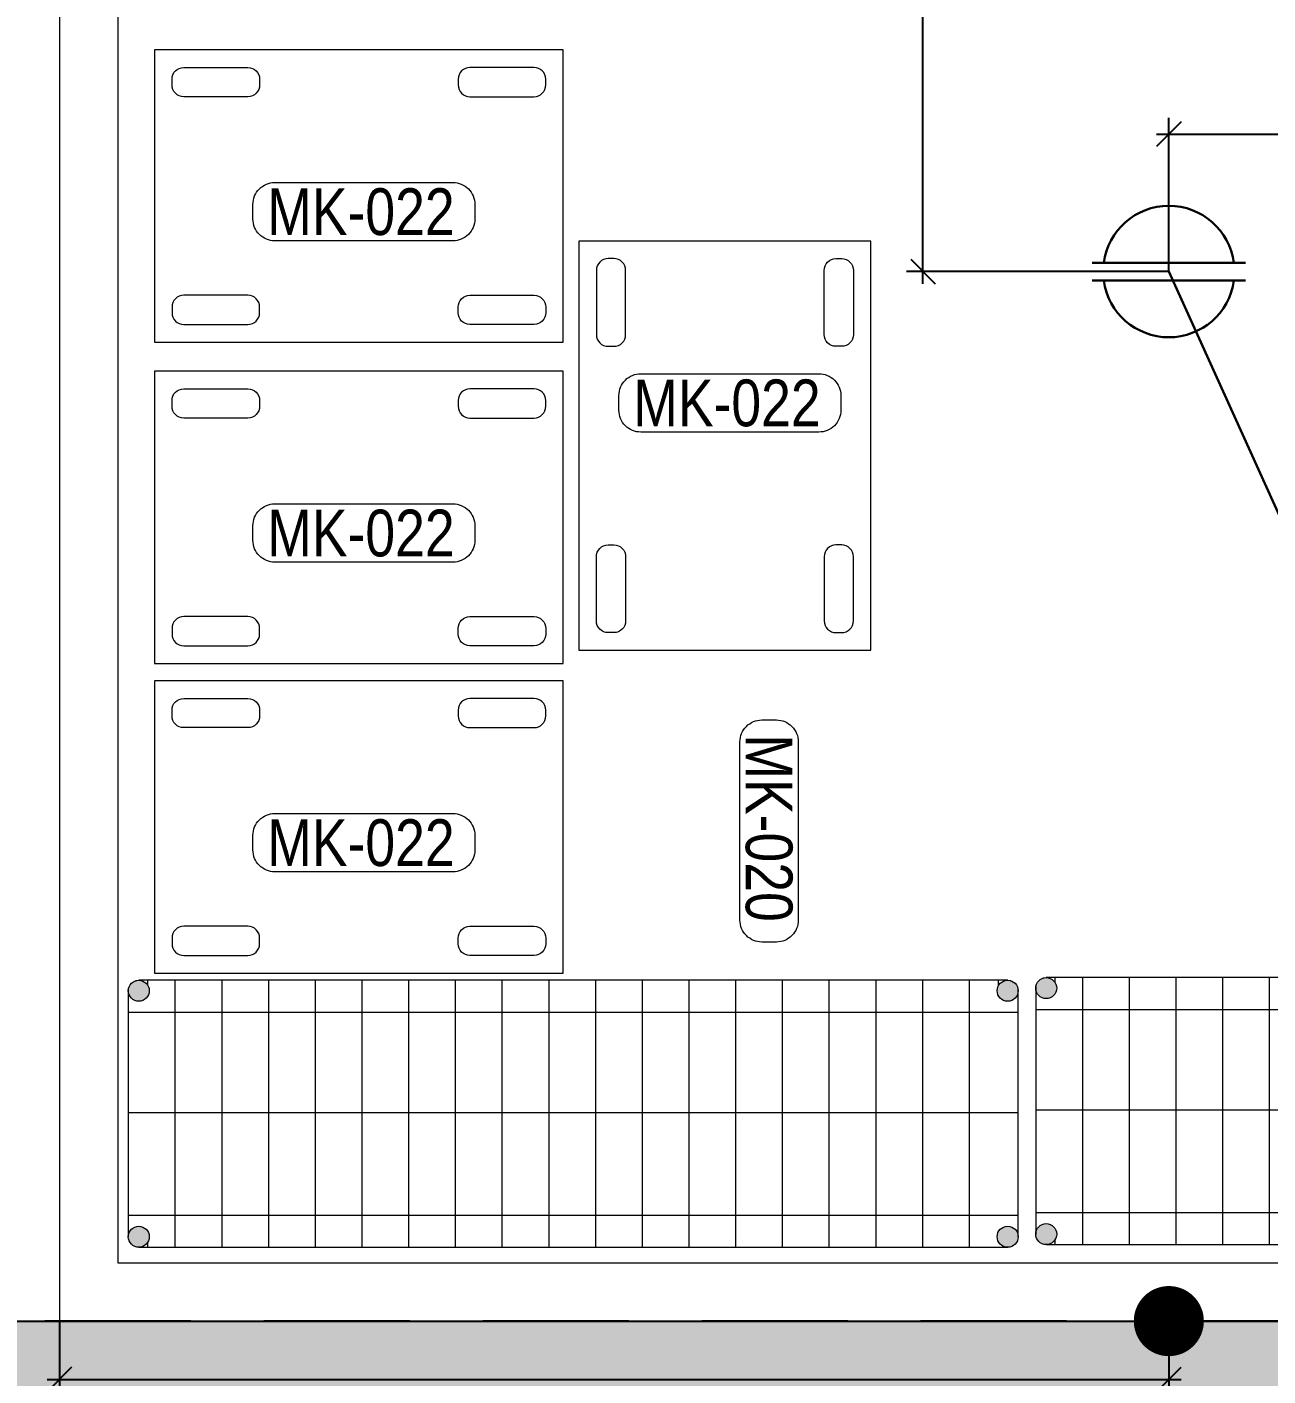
# Model space of a CAD drawing. Extents: x -5598 to 26293, y -3808 to 13850.
# Drawn here: x -600.5 to -388, y 2190.6 to 2421.5 of the extents above; entities that cross this region are included whole.
import ezdxf
from ezdxf.enums import TextEntityAlignment as Align

# ---------------------------------------------------------------- set-up
doc = ezdxf.new("R2010")
doc.units = 0
doc.header["$LTSCALE"] = 100
doc.header["$MEASUREMENT"] = 0
doc.linetypes.add('( Hidden )', pattern=[0.375, 0.25, -0.125])
for name, color, linetype, lineweight in [('AD', 5, 'Continuous', 9), ('AK', 7, 'Continuous', 15), ('AP', 6, 'Continuous', 15), ('Y-DUVAR GAZBETON', 161, 'Continuous', 20)]:
    doc.layers.add(name, color=color, linetype=linetype, lineweight=lineweight)
for name, color, linetype in [('IZ', 7, 'Continuous'), ('KOLON', 7, 'Continuous'), ('OLCU DIS', 7, 'Continuous'), ('TARAMA', 7, 'Continuous')]:
    doc.layers.add(name, color=color, linetype=linetype)
for name, color, linetype, lineweight, true_color in [('MAKPA COLD ROOM', 7, 'Continuous', 15, 0x143d69), ('MAKPA ELEKTRIK', 7, 'Continuous', 30, 0x93039a), ('MAKPA SIHHI', 7, 'Continuous', 30, 0x428a93)]:
    doc.layers.add(name, color=color, linetype=linetype, lineweight=lineweight, true_color=true_color)
doc.styles.add('MAKPA TESISAT', font='arial.ttf', dxfattribs={"height": 10})
doc.styles.add('olcu', font='romans.shx', dxfattribs={"width": 0.5})
doc.styles.add('POZ TEXT', font='ARIALN.TTF', dxfattribs={"height": 8})
doc.dimstyles.new('1-200', dxfattribs={"dimtxt": 40, "dimasz": 2, "dimexe": 0, "dimexo": 0, "dimgap": 10, "dimtad": 1, "dimdec": 4, "dimrnd": 0.1, "dimzin": 9, "dimdsep": 46, "dimtxsty": 'olcu', "dimblk1": 'SOL', "dimblk2": 'SAG', "dimsah": 1, "dimcen": 0, "dimse1": 1, "dimse2": 1, "dimclre": 13, "dimadec": 0, "dimazin": 0, "dimtfac": 1, "dimtdec": 4, "dimtix": 1, "dimtmove": 2, "dimatfit": 2, "dimldrblk": 'SOL', "dimfxl": 0, "dimtolj": 1, "dimarcsym": 0})
doc.dimstyles.new('MAKPA TESISAT DIM', dxfattribs={"dimscale": 0.7, "dimtxt": 12, "dimasz": 6, "dimexe": 4, "dimexo": 0, "dimgap": 8, "dimtad": 2, "dimtih": 1, "dimtoh": 1, "dimdec": 0, "dimrnd": 5, "dimzin": 0, "dimdsep": 46, "dimtxsty": 'MAKPA TESISAT', "dimblk1": 'OBLIQUE', "dimblk2": 'OBLIQUE', "dimsah": 1, "dimcen": 0, "dimdle": 3, "dimclrd": 256, "dimclre": 256, "dimclrt": 256, "dimadec": 0, "dimazin": 0, "dimtfac": 1, "dimtdec": 0, "dimtix": 1, "dimtofl": 0, "dimtmove": 2, "dimatfit": 3, "dimldrblk": 'OBLIQUE', "dimfxl": 0, "dimtvp": 7, "dimtolj": 1, "dimtzin": 0, "dimarcsym": 0})

# ---------------------------------------------------------------- blocks, each defined once
blk = doc.blocks.new('TASIYICI SISTEM (1.BODRUM KAT)')
at = {"layer": 'TARAMA'}
h = blk.add_hatch(dxfattribs=at)
h.set_pattern_fill('ANSI33', color=253, scale=100)
h.set_pattern_definition([(45, (-5880, -12320), (-17.67767, 17.67767), []), (45, (-5862.322, -12320), (-17.67767, 17.67767), [12.5, -6.25])])
h.paths.add_polyline_path([(-7810, -4715), (-7850, -4715), (-7850, -10120), (-8480, -10120), (-8480, -4715), (-8780, -4715), (-8780, -2330), (-8550, -2330), (-8550, -60), (-6090, -60), (-6090, 30), (-8640, 30), (-8640, -2260), (-8850, -2260), (-8850, -4785), (-8530, -4785), (-8530, -10160), (-5890, -10160), (-5890, -10120), (-7810, -10120)])
at = {"layer": 'IZ', "color": 8, "linetype": '( Hidden )'}
blk.add_lwpolyline([(-5890, -10120), (-6490, -10120), (-6490, -4715), (-6490, -60), (-6090, -60), (-6090, -5485), (-6220, -5485), (-6220, -6445), (-6090, -6445), (-6090, -7605), (-5990, -7605), (-5990, -7750), (-5890, -7750)], close=True, dxfattribs=at)
at = {"layer": 'KOLON', "color": 4, "ltscale": 5}
blk.add_lwpolyline([(-7810, -10120), (-5890, -10120), (-5890, -10160), (-8530, -10160), (-8530, -4785), (-8850, -4785), (-8850, -2260), (-8640, -2260), (-8640, 30), (-6090, 30)], dxfattribs=at)
blk = doc.blocks.new('SOL')
at = {"color": 0}
for p, q in [((0, 30), (0, -6.96)), ((7.58, 0), (-6.97, 0))]:
    blk.add_line(p, q, dxfattribs=at)
blk.add_circle((0, 0), 3, dxfattribs=at)
blk = doc.blocks.new('SAG')
at = {"color": 0}
for p, q in [((0, -30), (0, 6.96)), ((7.58, 0), (-6.97, 0))]:
    blk.add_line(p, q, dxfattribs=at)
blk.add_circle((0, 0), 3, dxfattribs=at)
blk = doc.blocks.new('*D332')
at = {"layer": 'OLCU DIS', "color": 0, "lineweight": -2, "transparency": 16777216}
blk.add_line((21268, -935), (-2968, -935), dxfattribs=at)
at = {"layer": 'OLCU DIS', "color": 0, "lineweight": -2, "transparency": 16777216, "xscale": 2, "yscale": 2, "zscale": 2, "rotation": 180}
blk.add_blockref('SAG', (-2970, -935), dxfattribs=at)
at = {"layer": 'OLCU DIS', "color": 0, "lineweight": -2, "transparency": 16777216, "xscale": 2, "yscale": 2, "zscale": 2}
blk.add_blockref('SOL', (21270, -935), dxfattribs=at)
at = {"layer": 'OLCU DIS', "color": 0, "transparency": 16777216, "insert": (9295.64, -905), "char_height": 40, "attachment_point": 5, "style": 'olcu'}
blk.add_mtext('\\A1;24240', dxfattribs=at)
blk = doc.blocks.new('A$C308B0628')
at = {"layer": 'AD'}
for points in [[(5, 52), (6, 52, 0.414214), (8, 54), (8, 65, 0.414214), (6, 67), (5, 67, 0.414214), (3, 65), (3, 54, 0.414214)], [(45, 52), (44, 52, -0.414214), (42, 54), (42, 65, -0.414214), (44, 67), (45, 67, -0.414214), (47, 65), (47, 54, -0.414214)], [(5, 18), (6, 18, -0.414214), (8, 16), (8, 5, -0.414214), (6, 3), (5, 3, -0.414214), (3, 5), (3, 16, -0.414214)], [(45, 18), (44, 18, 0.414214), (42, 16), (42, 5, 0.414214), (44, 3), (45, 3, 0.414214), (47, 5), (47, 16, 0.414214)]]:
    blk.add_lwpolyline(points, format="xyb", close=True, dxfattribs=at)
at = {"layer": 'AK'}
blk.add_lwpolyline([(0, 0), (50, 0), (50, 70), (0, 70)], close=True, dxfattribs=at)
blk = doc.blocks.new('GN ARABA')
at = {"layer": 'AK', "rotation": 179.9999999999944}
blk.add_blockref('A$C308B0628', (50, 0), dxfattribs=at)
blk = doc.blocks.new('POZ_X')
at = {"layer": 'AP'}
blk.add_lwpolyline([(12.75, 10), (-17.75, 10, 0.414214), (-21.5, 6.25), (-21.5, 3.75, 0.414214), (-17.75, 0), (12.75, 0, 0.414214), (16.5, 3.75), (16.5, 6.25, 0.414214)], format="xyb", close=True, dxfattribs=at)
at = {"layer": 'AP', "style": 'POZ TEXT'}
blk.add_attdef('POZ_NO', text='', height=8, dxfattribs=at).set_placement((-3, 5), align=Align.MIDDLE_CENTER)
at = {"layer": 'AP', "style": 'POZ TEXT', "flags": 1}
blk.add_attdef('URUN_ADI', text='', height=7, dxfattribs=at).set_placement((-3, -4.34), align=Align.MIDDLE_CENTER)
blk = doc.blocks.new('SIHHI NOKTA')
at = {"layer": 'MAKPA SIHHI', "const_width": 6}
blk.add_lwpolyline([(3, 0, -1), (-3, 0, -1)], format="xyb", close=True, dxfattribs=at)
blk = doc.blocks.new('ELK.KABLO')
at = {"layer": 'MAKPA ELEKTRIK'}
for p, q in [((-13.125, 1.5), (13.125, 1.5)), ((-13.125, -1.5), (13.125, -1.5))]:
    blk.add_line(p, q, dxfattribs=at)
for start, end in [(7.66226, 172.33774), (187.66226, 352.33774)]:
    blk.add_arc((0, 0), 11.25, start, end, dxfattribs=at)
blk = doc.blocks.new('_OBLIQUE')
at = {"color": 0, "linetype": 'ByBlock', "lineweight": -2}
blk.add_line((-0.5, -0.5), (0.5, 0.5), dxfattribs=at)
blk = doc.blocks.new('*D1047')
at = {"layer": 'MAKPA ELEKTRIK', "lineweight": -2, "transparency": 16777216}
for p, q in [((-447.11, 2377.54), (-447.11, 2561.37)), ((-405, 2559.27), (-449.91, 2559.27)), ((-405, 2379.64), (-449.91, 2379.64))]:
    blk.add_line(p, q, dxfattribs=at)
at = {"layer": 'MAKPA ELEKTRIK', "lineweight": -2, "transparency": 16777216, "xscale": 4.199999999999998, "yscale": 4.199999999999998, "zscale": 4.199999999999998}
for p, rotation in [((-447.11, 2559.27), 90), ((-447.11, 2379.64), 270)]:
    blk.add_blockref('_OBLIQUE', p, dxfattribs=dict(at, rotation=rotation))
at = {"layer": 'MAKPA ELEKTRIK', "transparency": 16777216, "insert": (-463.27, 2469.45), "char_height": 10, "attachment_point": 5, "style": 'MAKPA TESISAT'}
blk.add_mtext('\\A1;180', dxfattribs=at)
blk = doc.blocks.new('*D778')
at = {"layer": 'MAKPA ELEKTRIK', "lineweight": -2, "transparency": 16777216}
for p, q in [((-405, 2379.64), (-405, 2405.96)), ((-215, 2359.27), (-215, 2405.96)), ((-407.1, 2403.16), (-212.9, 2403.16))]:
    blk.add_line(p, q, dxfattribs=at)
at = {"layer": 'MAKPA ELEKTRIK', "lineweight": -2, "transparency": 16777216, "xscale": 4.199999999999998, "yscale": 4.199999999999998, "zscale": 4.199999999999998, "rotation": 180}
blk.add_blockref('_OBLIQUE', (-405, 2403.16), dxfattribs=at)
at = {"layer": 'MAKPA ELEKTRIK', "lineweight": -2, "transparency": 16777216, "xscale": 4.199999999999998, "yscale": 4.199999999999998, "zscale": 4.199999999999998}
blk.add_blockref('_OBLIQUE', (-215, 2403.16), dxfattribs=at)
at = {"layer": 'MAKPA ELEKTRIK', "transparency": 16777216, "insert": (-310, 2413.87), "char_height": 10, "attachment_point": 5, "style": 'MAKPA TESISAT'}
blk.add_mtext('\\A1;190', dxfattribs=at)
blk = doc.blocks.new('*D1076')
at = {"layer": 'MAKPA SIHHI', "lineweight": -2, "transparency": 16777216}
for p, q in [((-595, 2200), (-595, 2187.2)), ((-405, 2200), (-405, 2187.2)), ((-597.1, 2190), (-402.9, 2190))]:
    blk.add_line(p, q, dxfattribs=at)
at = {"layer": 'MAKPA SIHHI', "lineweight": -2, "transparency": 16777216, "xscale": 4.199999999999998, "yscale": 4.199999999999998, "zscale": 4.199999999999998, "rotation": 180}
blk.add_blockref('_OBLIQUE', (-595, 2190), dxfattribs=at)
at = {"layer": 'MAKPA SIHHI', "lineweight": -2, "transparency": 16777216, "xscale": 4.199999999999998, "yscale": 4.199999999999998, "zscale": 4.199999999999998}
blk.add_blockref('_OBLIQUE', (-405, 2190), dxfattribs=at)
at = {"layer": 'MAKPA SIHHI', "transparency": 16777216, "insert": (-500, 2179.29), "char_height": 10, "attachment_point": 5, "style": 'MAKPA TESISAT'}
blk.add_mtext('\\A1;190', dxfattribs=at)
blk = doc.blocks.new('46x152')
at = {"layer": 'AD'}
h = blk.add_hatch(color=2, dxfattribs=at)
h.paths.add_polyline_path([(19.1, 150.6, 1), (22.7, 150.6, 1)])
h.paths.add_polyline_path([(-23, 150.6, 1), (-19.4, 150.6, 1)])
h.paths.add_polyline_path([(-23, 1.8, 1), (-19.4, 1.8, 1)])
h.paths.add_polyline_path([(22.7, 1.8, 1), (19.1, 1.8, 1)])
at = {"layer": 'AD', "color": 2}
blk.add_line((0, 0), (0, 152.4), dxfattribs=at)
for points in [[(21.2, 152.4), (-21.2, 152.4)], [(-17.5, 152.4), (-17.5, 0)], [(17.2, 0), (17.2, 152.4)], [(-22.93, 151.1), (-23, 151.1)], [(-23, 150.6), (-23, 1.8)], [(22.7, 151.1), (22.63, 151.1)], [(22.7, 1.8), (22.7, 150.6)], [(-22.19, 149.1), (-23, 149.1)], [(-22.19, 149.1), (-23, 149.1)], [(22.7, 149.1), (21.89, 149.1)], [(22.7, 149.1), (21.89, 149.1)], [(22.7, 144.4), (-23, 144.4)], [(22.7, 144.4), (-23, 144.4)], [(22.7, 136.4), (-23, 136.4)], [(22.7, 136.4), (-23, 136.4)], [(22.7, 128.4), (-23, 128.4)], [(22.7, 128.4), (-23, 128.4)], [(22.7, 120.4), (-23, 120.4)], [(22.7, 120.4), (-23, 120.4)], [(22.7, 112.4), (-23, 112.4)], [(22.7, 112.4), (-23, 112.4)], [(22.7, 104.4), (-23, 104.4)], [(22.7, 104.4), (-23, 104.4)], [(22.7, 96.4), (-23, 96.4)], [(22.7, 96.4), (-23, 96.4)], [(22.7, 88.4), (-23, 88.4)], [(22.7, 88.4), (-23, 88.4)], [(22.7, 80.4), (-23, 80.4)], [(22.7, 80.4), (-23, 80.4)], [(22.7, 72.4), (-23, 72.4)], [(22.7, 72.4), (-23, 72.4)], [(22.7, 64.4), (-23, 64.4)], [(22.7, 64.4), (-23, 64.4)], [(22.7, 56.4), (-23, 56.4)], [(22.7, 56.4), (-23, 56.4)], [(22.7, 48.4), (-23, 48.4)], [(22.7, 48.4), (-23, 48.4)], [(22.7, 40.4), (-23, 40.4)], [(22.7, 40.4), (-23, 40.4)], [(22.7, 32.4), (-23, 32.4)], [(22.7, 32.4), (-23, 32.4)], [(22.7, 24.4), (-23, 24.4)], [(22.7, 24.4), (-23, 24.4)], [(22.7, 16.4), (-23, 16.4)], [(22.7, 8.4), (-23, 8.4)], [(22.7, 3.4), (21.72, 3.4)], [(-22.95, 1.4), (-23, 1.4)], [(-21.2, 0), (21.2, 0)], [(22.7, 1.4), (22.65, 1.4)]]:
    blk.add_lwpolyline(points, dxfattribs=at)
for centre in [(-21.2, 150.6), (20.9, 150.6), (-21.2, 1.8), (20.9, 1.8)]:
    blk.add_circle(centre, 1.8, dxfattribs=at)

msp = doc.modelspace()

# ---------------------------------------------------------------- linework, layer by layer
at = {"layer": 'MAKPA COLD ROOM'}
for points in [[(-595, 2200), (-215, 2200), (-215, 2559.27162), (-595, 2559.27162)], [(-585, 2210), (-225, 2210), (-225, 2549.27162), (-585, 2549.27162)]]:
    msp.add_lwpolyline(points, close=True, dxfattribs=at)
at = {"layer": 'MAKPA ELEKTRIK'}
msp.add_line((-384.14692, 2333.6721), (-405, 2379.63581), dxfattribs=at)
at = {"layer": 'Y-DUVAR GAZBETON'}
msp.add_line((-595, 2560), (-595, 2200), dxfattribs=at)

# ---------------------------------------------------------------- block references
at = {"layer": 'AK'}
for name, p, rotation in [('GN ARABA', (-508.70599, 2417.57298), 270), ('GN ARABA', (-508.70599, 2362.57298), 270), ('GN ARABA', (-508.70599, 2309.57298), 270), ('46x152', (-430.8, 2235.63949), 90), ('46x152', (-275.4, 2236.08851), 90)]:
    msp.add_blockref(name, p, dxfattribs=dict(at, rotation=rotation))
msp.add_blockref('GN ARABA', (-506.02572, 2384.84639), dxfattribs=at)
at = {"layer": 'AP', "ltscale": 6}
ref = msp.add_blockref('POZ_X', (-540.35319, 2394.88752), dxfattribs=dict(at, xscale=-1, rotation=180))
ref.add_attrib('POZ_NO', 'MK-022', dxfattribs={"height": 8, "style": 'POZ TEXT'}).set_placement((-543.35319, 2389.88752), align=Align.MIDDLE_CENTER)
ref = msp.add_blockref('POZ_X', (-477.67292, 2362.16092), dxfattribs=dict(at, xscale=-1, rotation=180))
ref.add_attrib('POZ_NO', 'MK-022', dxfattribs={"height": 8, "style": 'POZ TEXT'}).set_placement((-480.67292, 2357.16092), align=Align.MIDDLE_CENTER)
ref = msp.add_blockref('POZ_X', (-540.35319, 2339.88752), dxfattribs=dict(at, xscale=-1, rotation=180))
ref.add_attrib('POZ_NO', 'MK-022', dxfattribs={"height": 8, "style": 'POZ TEXT'}).set_placement((-543.35319, 2334.88752), align=Align.MIDDLE_CENTER)
ref = msp.add_blockref('POZ_X', (-468.45097, 2281.38483), dxfattribs=dict(at, xscale=-1, rotation=90))
ref.add_attrib('POZ_NO', 'MK-020', dxfattribs={"height": 8, "rotation": 270, "style": 'POZ TEXT'}).set_placement((-473.45097, 2284.38483), align=Align.MIDDLE_CENTER)
ref = msp.add_blockref('POZ_X', (-540.35319, 2286.88752), dxfattribs=dict(at, xscale=-1, rotation=180))
ref.add_attrib('POZ_NO', 'MK-022', dxfattribs={"height": 8, "style": 'POZ TEXT'}).set_placement((-543.35319, 2281.88752), align=Align.MIDDLE_CENTER)
at = {"layer": 'KOLON'}
msp.add_blockref('TASIYICI SISTEM (1.BODRUM KAT)', (5880, 12320), dxfattribs=at)
at = {"layer": 'MAKPA ELEKTRIK'}
msp.add_blockref('ELK.KABLO', (-405, 2379.63581), dxfattribs=at)
at = {"layer": 'MAKPA SIHHI'}
msp.add_blockref('SIHHI NOKTA', (-405, 2200), dxfattribs=at)

# ---------------------------------------------------------------- dimensions: what is measured, and where the dimension line sits
at = {"layer": 'MAKPA ELEKTRIK'}
dim = msp.add_linear_dim(base=(-447.11205, 2559.27162), p1=(-405, 2379.63581), p2=(-405, 2559.27162), angle=90, dimstyle='MAKPA TESISAT DIM', override={"dimfxl": 0}, dxfattribs=at)
dim.commit()
dim.dimension.update_dxf_attribs({"geometry": '*D1047', "text_midpoint": (-463.2714, 2469.45372)})
dim = msp.add_linear_dim(base=(-215, 2403.16048), p1=(-405, 2379.63581), p2=(-215, 2359.27162), dimstyle='MAKPA TESISAT DIM', override={"dimfxl": 0}, dxfattribs=at)
dim.commit()
dim.dimension.update_dxf_attribs({"geometry": '*D778', "text_midpoint": (-310, 2413.86621)})
at = {"layer": 'MAKPA SIHHI'}
dim = msp.add_aligned_dim(p1=(-595, 2200), p2=(-405, 2200), distance=-10, dimstyle='MAKPA TESISAT DIM', override={"dimfxl": 0}, dxfattribs=at)
dim.commit()
dim.dimension.update_dxf_attribs({"geometry": '*D1076', "text_midpoint": (-500, 2179.29427)})
at = {"layer": 'OLCU DIS', "color": 7}
dim = msp.add_linear_dim(base=(-2970, -935), p1=(21270, -635), p2=(-2970, 7535), dimstyle='1-200', dxfattribs=at)
dim.commit()
dim.dimension.update_dxf_attribs({"geometry": '*D332', "text_midpoint": (9295.63768, -905), "dimtype": 160})

doc.saveas('drawing.dxf')
